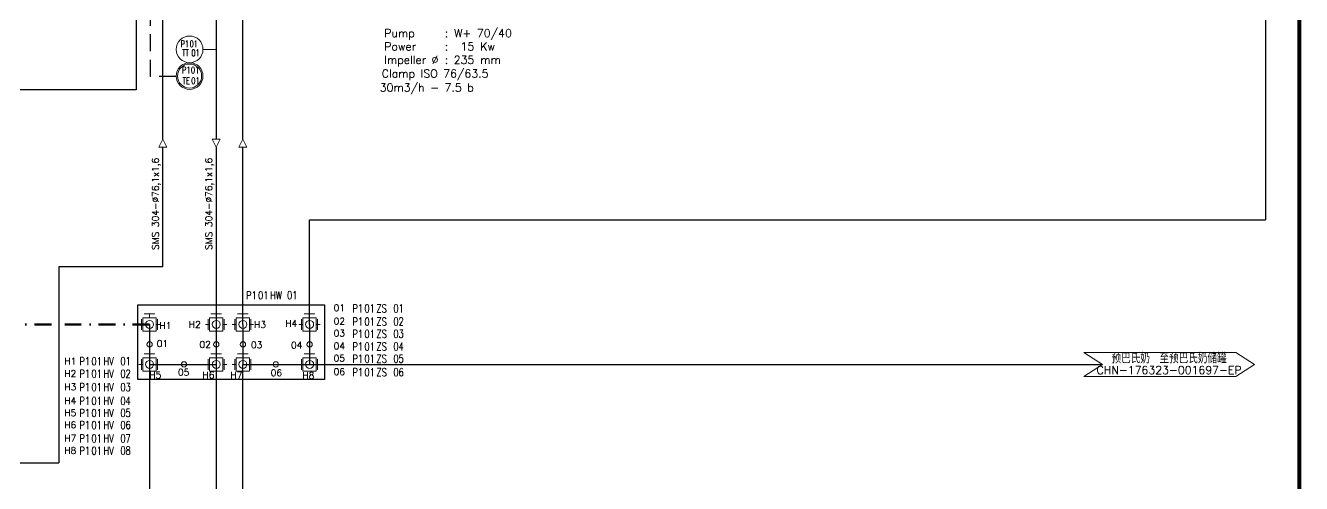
# Model space of a CAD drawing. Header units: inches. Extents: x 12482 to 13333, y 26366 to 27138.
# Drawn here: x 12854.5 to 13332.8, y 26635.6 to 26807.5 of the extents above; entities that cross this region are included whole.
import ezdxf
from ezdxf.enums import TextEntityAlignment as Align

# ---------------------------------------------------------------- set-up
doc = ezdxf.new("R2010")
doc.units = ezdxf.units.IN
doc.header["$MEASUREMENT"] = 0
doc.linetypes.add('DASHDOT2', pattern=[12.7, 6.35, -3.175, 0, -3.175])
doc.linetypes.add('DASHED2', pattern=[9.525, 6.35, -3.175])
for name, color, linetype, lineweight in [('17 Pipe CIP', 4, 'DASHDOT2', 50), ('31 Equipment', 7, 'Continuous', 9), ('33 Instruments Labels', 7, 'Continuous', 9)]:
    doc.layers.add(name, color=color, linetype=linetype, lineweight=lineweight)
for name, color, linetype in [('LIAISON INSTRUMENTATION', 140, 'DASHED2'), ('MATERIEL-DIVERS', 7, 'Continuous'), ('REPERES', 7, 'Continuous'), ('techn-data', 7, 'Continuous'), ('TEXTES', 7, 'Continuous'), ('TUYAUTERIE-EAU', 5, 'Continuous'), ('TUYAUTERIE-PROCESS', 30, 'Continuous'), ('TXT_FR', 7, 'Continuous'), ('ZN', 1, 'Continuous')]:
    doc.layers.add(name, color=color, linetype=linetype)
doc.layers.get('33 Instruments Labels').off()
doc.layers.get('REPERES').off()
doc.styles.add('ROMANS', font='ROMANS.SHX')
doc.styles.add('USER1', font='TXT.SHX', dxfattribs={"bigfont": 'gbcbig.shx'})
doc.linetypes.add('Amzigzag', pattern='A,0.0001,[136,genltshp.shx,S=0.04,R=0,X=0,Y=0],-11', length=11.0001)

# ---------------------------------------------------------------- blocks, each defined once
blk = doc.blocks.new('SMS-304-76')
at = {"layer": 'techn-data', "style": 'ROMANS'}
blk.add_text('SMS 304-%%C76,1x1,6', height=2.5, dxfattribs=at).set_placement((1.64, 2.84), align=Align.MIDDLE_CENTER)
blk = doc.blocks.new('TEXT-PUMP_caract_ANGLAIS')
at = {"layer": 'techn-data', "style": 'ROMANS'}
for s, p in [('Pump', (-22, 9)), ('Power', (-22, 4)), ('Kw', (14, 4)), ('Impeller %%C', (-22, -1)), ('mm', (14, -1))]:
    blk.add_text(s, height=3, dxfattribs=at).set_placement(p)
for p in [(2, 9), (2, 4), (2, -1)]:
    blk.add_text(':', height=3, dxfattribs=at).set_placement(p, align=Align.RIGHT)
blk.add_attdef('Type', (4.23, 9), '', height=3, dxfattribs=at)
for tag, p in [('Pui', (11.76, 4)), ('Dia', (11.76, -1))]:
    blk.add_attdef(tag, text='', height=3, dxfattribs=at).set_placement(p, align=Align.RIGHT)
blk = doc.blocks.new('APV-SIGN-ARW-FLOW-1')
at = {"layer": '31 Equipment'}
for p, q in [((-1.5, -1.5), (-1.5, 1.5)), ((-1.5, 1.5), (1.5, 0)), ((1.5, 0), (-1.5, -1.5))]:
    blk.add_line(p, q, dxfattribs=at)
blk = doc.blocks.new('APV-INS-POS-GEN-1')
at = {"layer": '31 Equipment', "color": 5}
blk.add_circle((0, 0), 1, dxfattribs=at)
blk = doc.blocks.new('APV-VLVM-BFLY-SVS-1')
at = {"layer": '31 Equipment', "ltscale": 38}
for p, q in [((-2.5, 0), (-4, 0)), ((2.5, 2.5), (-2.5, 2.5)), ((-2.5, 2.5), (-2.5, -2.5)), ((-2, 4), (2, 4)), ((0, 2.5), (0, 4)), ((2.5, -2.5), (2.5, 2.5)), ((2.5, 0), (4, 0)), ((-2.5, -2.5), (2.5, -2.5))]:
    blk.add_line(p, q, dxfattribs=at)
at = {"layer": '31 Equipment'}
for p, q in [((-3, 2), (-3, -2)), ((3, -2), (3, 2))]:
    blk.add_line(p, q, dxfattribs=at)
at = {"layer": '31 Equipment', "ltscale": 38}
blk.add_circle((0, 0), 1.5, dxfattribs=at)
blk = doc.blocks.new('REPNORM1')
at = {"layer": 'TEXTES', "style": 'ROMANS', "width": 0.75}
for tag, p in [('ZONE', (-9.75, -1.25)), ('SOUSZONE', (-5.25, -1.25)), ('ELEMENT', (-0.75, -1.25)), ('NUM', (5.59, -1.22))]:
    blk.add_attdef(tag, p, '', height=3, dxfattribs=at)
blk = doc.blocks.new('APV-SIGN-ARW-DWG-1')
at = {"layer": '31 Equipment'}
for p, q in [((-32, 4.49), (25, 4.49)), ((-32, 4.49), (-25, 0)), ((-25, 0), (-32, -4.49)), ((25, 4.49), (32, 0)), ((32, 0), (25, -4.49)), ((-32, -4.49), (25, -4.49))]:
    blk.add_line(p, q, dxfattribs=at)
at = {"layer": '31 Equipment', "style": 'ROMANS', "width": 0.8}
for tag, p in [('TEXT1', (0, 0.37)), ('TEXT2', (0, -3.63))]:
    blk.add_attdef(tag, text='', height=3, dxfattribs=at).set_placement(p, align=Align.CENTER)
blk = doc.blocks.new('APV-INS-M-L-PE')
at = {"layer": '31 Equipment', "color": 7}
blk.add_line((0, -5), (0, -10), dxfattribs=at)
blk.add_circle((0, 0), 5, dxfattribs=at)
blk = doc.blocks.new('REPINS')
at = {"layer": 'TEXTES', "style": 'ROMANS', "width": 0.75}
for tag, p in [('ZONE', (-3.3, 1)), ('SOUSZONE', (0.1, 1)), ('NUM', (0.2, -3))]:
    blk.add_attdef(tag, p, '', height=2.5, dxfattribs=at)
blk.add_attdef('ELEMENT', text='', height=2.5, dxfattribs=at).set_placement((-0.2, -3), align=Align.RIGHT)
blk = doc.blocks.new('APV-INS-F-L-PT')
at = {"layer": '31 Equipment'}
for radius in [5, 4.5]:
    blk.add_circle((0, 0), radius, dxfattribs=at)
blk = doc.blocks.new('REPINS2')
at = {"layer": 'TEXTES', "style": 'ROMANS', "width": 0.7}
for tag, p in [('ZONE', (-3.35, 0.8)), ('SOUSZONE', (0.05, 0.8)), ('NUM', (0.7, -2.6))]:
    blk.add_attdef(tag, p, '', height=2.5, dxfattribs=at)
blk.add_attdef('ELEMENT', text='', height=2.5, dxfattribs=at).set_placement((-1.56, -2.59), align=Align.CENTER)

msp = doc.modelspace()

# ---------------------------------------------------------------- linework, layer by layer
at = {"color": 3, "linetype": 'Amzigzag'}
for p, q in [((12900.96, 26695.3), (12900.96, 26680.3)), ((12925.96, 26695.3), (12925.96, 26680.3)), ((12935.96, 26695.3), (12935.96, 26680.3)), ((12960.96, 26695.3), (12960.96, 26680.3))]:
    msp.add_line(p, q, dxfattribs=at)
at = {"color": 1, "linetype": 'Amzigzag'}
for p, q in [((12900.96, 26680.3), (12925.96, 26680.3)), ((12935.96, 26680.3), (12960.96, 26680.3))]:
    msp.add_line(p, q, dxfattribs=at)
msp.add_lwpolyline([(12896.54, 26702.68), (12966.54, 26702.68), (12966.54, 26674.66), (12896.54, 26674.66)], close=True)
at = {"layer": '17 Pipe CIP'}
for p, q in [((12864.13, 26695.3), (12839.14, 26695.3)), ((12900.96, 26695.3), (12869.17, 26695.3))]:
    msp.add_line(p, q, dxfattribs=at)
at = {"layer": 'LIAISON INSTRUMENTATION'}
for p, q in [((12901.33, 26788.31), (12901.33, 26938.71)), ((12910.96, 26788.31), (12901.33, 26788.31))]:
    msp.add_line(p, q, dxfattribs=at)
at = {"layer": 'TUYAUTERIE-EAU'}
for p, q in [((12895.96, 26878.31), (12895.96, 26783.31)), ((12895.96, 26783.31), (12803.03, 26783.31))]:
    msp.add_line(p, q, dxfattribs=at)
at = {"layer": 'TUYAUTERIE-PROCESS'}
for p, q in [((13319.32, 27069.78), (13319.32, 26734.51)), ((12905.96, 26764.81), (12905.96, 26878.31)), ((12925.96, 26878.31), (12925.96, 26764.81)), ((12935.96, 26764.81), (12935.96, 26878.31)), ((12905.96, 26716.86), (12905.96, 26761.81)), ((12925.96, 26761.81), (12925.96, 26695.3)), ((12935.96, 26695.3), (12935.96, 26761.81)), ((12960.96, 26695.3), (12960.96, 26734.51)), ((12960.96, 26734.51), (13319.32, 26734.51)), ((12905.96, 26716.86), (12866.89, 26716.86)), ((12866.89, 26716.86), (12866.89, 26643.31)), ((12900.96, 26680.3), (12900.96, 26618.71)), ((12925.96, 26680.3), (12925.96, 26598.38)), ((12935.96, 26603.38), (12935.96, 26680.3)), ((12960.96, 26680.3), (13258.13, 26680.3)), ((12725.96, 26643.31), (12866.89, 26643.31))]:
    msp.add_line(p, q, dxfattribs=at)
at = {"layer": 'ZN', "const_width": 1.5}
msp.add_lwpolyline([(12483.22, 27081.15), (13332, 27081.15), (13332, 26367), (12483.22, 26367)], close=True, dxfattribs=at)

# ---------------------------------------------------------------- block references
at = {"layer": '31 Equipment'}
for p, rotation in [((12905.96, 26763.31), 90), ((12925.96, 26763.31), 270), ((12935.96, 26763.31), 90)]:
    msp.add_blockref('APV-SIGN-ARW-FLOW-1', p, dxfattribs=dict(at, rotation=rotation))
for p in [(12900.96, 26695.3), (12925.96, 26695.3), (12935.96, 26695.3), (12960.96, 26695.3), (12900.96, 26680.3), (12925.96, 26680.3), (12935.96, 26680.3), (12960.96, 26680.3)]:
    msp.add_blockref('APV-VLVM-BFLY-SVS-1', p, dxfattribs=at)
at = {"layer": '33 Instruments Labels', "xscale": -1, "rotation": 90}
msp.add_blockref('APV-INS-M-L-PE', (12915.96, 26798.53), dxfattribs=at)
at = {"layer": '33 Instruments Labels', "xscale": -1}
msp.add_blockref('APV-INS-F-L-PT', (12915.96, 26788.53), dxfattribs=at)
at = {"layer": '33 Instruments Labels'}
for p in [(12900.96, 26687.81), (12925.96, 26687.81), (12935.96, 26687.81), (12960.96, 26687.81), (12913.86, 26680.3), (12948.28, 26680.3)]:
    msp.add_blockref('APV-INS-POS-GEN-1', p, dxfattribs=at)
at = {"layer": 'MATERIEL-DIVERS'}
ref = msp.add_blockref('APV-SIGN-ARW-DWG-1', (13283.13, 26680.3), dxfattribs=at)
ref.add_attrib('TEXT1', '预巴氏奶 至预巴氏奶储罐', dxfattribs={"layer": '31 Equipment', "height": 4, "style": 'USER1'}).set_placement((13283.13, 26680.67), align=Align.CENTER)
ref.add_attrib('TEXT2', 'CHN-176323-001697-EP', dxfattribs={"layer": '31 Equipment', "height": 3, "style": 'USER1'}).set_placement((13283.13, 26676.67), align=Align.CENTER)
at = {"layer": 'REPERES'}
for name, p, values in [('REPINS2', (12915.96, 26798.53), {'ZONE': 'P1', 'SOUSZONE': '01', 'NUM': '01', 'ELEMENT': 'TT'}), ('REPINS', (12916.34, 26788.53), {'ZONE': 'P1', 'SOUSZONE': '01', 'ELEMENT': 'TE', 'NUM': '01'}), ('REPNORM1', (12946.91, 26705.97), {'ZONE': 'P1', 'SOUSZONE': '01', 'ELEMENT': 'HW', 'NUM': '01'}), ('REPNORM1', (12986.77, 26701.04), {'ZONE': 'P1', 'SOUSZONE': '01', 'ELEMENT': 'ZS', 'NUM': '01'}), ('REPNORM1', (12986.77, 26696.1), {'ZONE': 'P1', 'SOUSZONE': '01', 'ELEMENT': 'ZS', 'NUM': '02'}), ('REPNORM1', (12986.77, 26691.51), {'ZONE': 'P1', 'SOUSZONE': '01', 'ELEMENT': 'ZS', 'NUM': '03'}), ('REPNORM1', (12986.77, 26686.75), {'ZONE': 'P1', 'SOUSZONE': '01', 'ELEMENT': 'ZS', 'NUM': '04'}), ('REPNORM1', (12884.43, 26681.23), {'ZONE': 'P1', 'SOUSZONE': '01', 'ELEMENT': 'HV', 'NUM': '01'}), ('REPNORM1', (12986.77, 26682.17), {'ZONE': 'P1', 'SOUSZONE': '01', 'ELEMENT': 'ZS', 'NUM': '05'}), ('REPNORM1', (12884.43, 26676.54), {'ZONE': 'P1', 'SOUSZONE': '01', 'ELEMENT': 'HV', 'NUM': '02'}), ('REPNORM1', (12986.77, 26677.11), {'ZONE': 'P1', 'SOUSZONE': '01', 'ELEMENT': 'ZS', 'NUM': '06'}), ('REPNORM1', (12884.43, 26671.51), {'ZONE': 'P1', 'SOUSZONE': '01', 'ELEMENT': 'HV', 'NUM': '03'}), ('REPNORM1', (12884.43, 26666.35), {'ZONE': 'P1', 'SOUSZONE': '01', 'ELEMENT': 'HV', 'NUM': '04'}), ('REPNORM1', (12884.43, 26661.81), {'ZONE': 'P1', 'SOUSZONE': '01', 'ELEMENT': 'HV', 'NUM': '05'}), ('REPNORM1', (12884.43, 26657.26), {'ZONE': 'P1', 'SOUSZONE': '01', 'ELEMENT': 'HV', 'NUM': '06'}), ('REPNORM1', (12884.43, 26652.25), {'ZONE': 'P1', 'SOUSZONE': '01', 'ELEMENT': 'HV', 'NUM': '07'}), ('REPNORM1', (12884.43, 26647.67), {'ZONE': 'P1', 'SOUSZONE': '01', 'ELEMENT': 'HV', 'NUM': '08'})]:
    msp.add_blockref(name, p, dxfattribs=at).add_auto_attribs(values)
at = {"layer": 'techn-data', "rotation": 90}
for p in [(12905.96, 26738.9), (12925.96, 26738.9)]:
    msp.add_blockref('SMS-304-76', p, dxfattribs=at)
at = {"layer": 'TUYAUTERIE-PROCESS'}
msp.add_blockref('TEXT-PUMP_caract_ANGLAIS', (13010.92, 26794.11), dxfattribs=at).add_auto_attribs({'Dia': '235', 'Pui': '15', 'Type': 'W+ 70/40'})

# ---------------------------------------------------------------- texts
at = {"layer": 'techn-data', "color": 0, "style": 'ROMANS'}
for s, p in [('01', (12972.08, 26701.5)), ('H1', (12906.92, 26694.9)), ('H2', (12917.92, 26695.3)), ('H3', (12942.33, 26695.22)), ('H4', (12954.05, 26695.68)), ('02', (12972.08, 26696.56)), ('01', (12905.79, 26688.09)), ('03', (12972.08, 26691.98)), ('02', (12921.8, 26687.8)), ('03', (12941.08, 26687.6)), ('04', (12956.12, 26687.55)), ('04', (12972.08, 26687.21)), ('H1', (12871.23, 26681.55)), ('05', (12972.08, 26682.63)), ('H2', (12871.23, 26676.86)), ('H5', (12903.08, 26676.29)), ('05', (12913.72, 26677.33)), ('H6', (12923.04, 26676.32)), ('H7', (12933.5, 26676.32)), ('06', (12948.5, 26677.16)), ('H8', (12960.48, 26676.18)), ('06', (12972.08, 26677.57)), ('H3', (12871.23, 26671.83)), ('H4', (12871.23, 26666.67)), ('H5', (12871.23, 26662.13)), ('H6', (12871.23, 26657.58)), ('H7', (12871.23, 26652.57)), ('H8', (12871.23, 26647.99))]:
    msp.add_text(s, height=2.5, dxfattribs=at).set_placement(p, align=Align.MIDDLE_CENTER)
at = {"layer": 'TXT_FR', "style": 'ROMANS'}
for s, p in [('Clamp ISO 76/63.5', (12988.01, 26787.96)), ('30m3/h - 7.5 b', (12987.24, 26782.71))]:
    msp.add_text(s, height=3, dxfattribs=at).set_placement(p)

doc.saveas('drawing.dxf')
